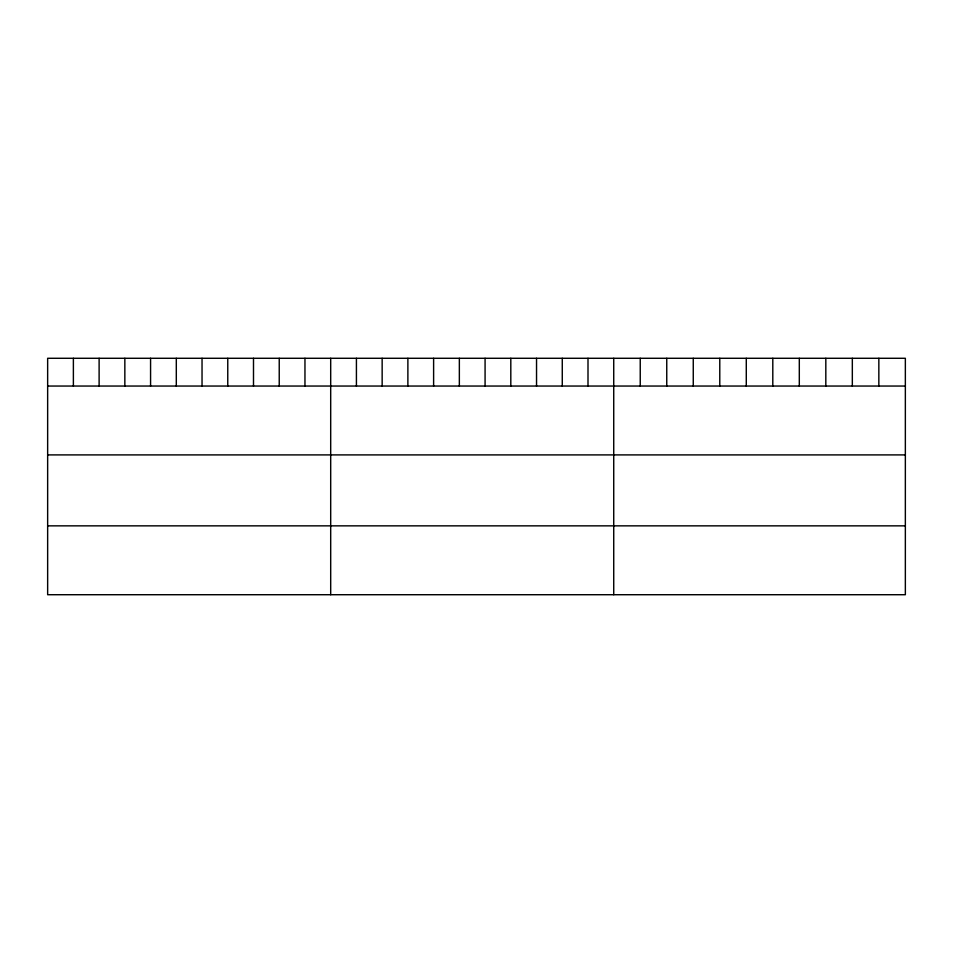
<?xml version="1.0" encoding="UTF-8"?>
<svg xmlns="http://www.w3.org/2000/svg" width="953" height="953" viewBox="0 0 953 953"><rect width="100%" height="100%" fill="white"/><g stroke="black" fill="none" stroke-linecap="round" stroke-linejoin="round"><path stroke-width="1.43" d="M905.35 386.048L905.35 594.72L47.65 594.72L47.65 358.28L905.35 358.28L905.35 386.048L47.65 386.048M47.65 454.903L905.35 454.903M47.65 525.853L905.35 525.853M878.845 358.28L878.845 386.048M852.327 358.28L852.327 386.048M825.822 358.28L825.822 386.048M799.305 358.28L799.305 386.048M772.8 358.28L772.8 386.048M746.282 358.28L746.282 386.048M719.777 358.28L719.777 386.048M693.26 358.28L693.26 386.048M666.755 358.28L666.755 386.048M640.237 358.28L640.237 386.048M613.732 358.28L613.732 594.72M588.001 358.28L588.001 386.048M562.27 358.28L562.27 386.048M536.539 358.28L536.539 386.048M510.808 358.28L510.808 386.048M485.077 358.28L485.077 386.048M459.346 358.28L459.346 386.048M433.615 358.28L433.615 386.048M407.884 358.28L407.884 386.048M382.153 358.28L382.153 386.048M356.422 358.28L356.422 386.048M330.691 358.28L330.691 594.72M304.96 358.28L304.96 386.048M279.229 358.28L279.229 386.048M253.498 358.28L253.498 386.048M227.767 358.28L227.767 386.048M202.036 358.28L202.036 386.048M176.305 358.28L176.305 386.048M150.574 358.28L150.574 386.048M124.843 358.28L124.843 386.048M99.112 358.28L99.112 386.048M73.381 358.28L73.381 386.048"/></g></svg>
